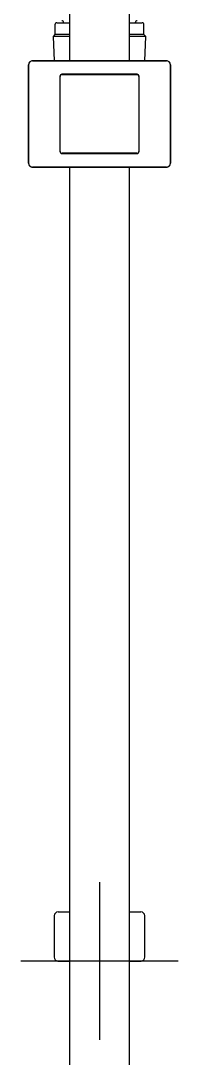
# Model space of a CAD drawing. Header units: millimetres. Extents: x -60 to 7633, y -2614 to 2146.
# Drawn here: x 4457.7 to 4497.7, y 1359.7 to 1623.1 of the extents above; entities that cross this region are included whole.
import ezdxf
from ezdxf.lldxf.tags import DXFTag

# ---------------------------------------------------------------- set-up
doc = ezdxf.new("R2010")
doc.units = ezdxf.units.MM
doc.layers.get('0').update_dxf_attribs({"color": 250})
tags = doc.linetypes.add('CENTER2', pattern=[28.575, 19.05, -3.175, 3.175, -3.175]).pattern_tags.tags
tags[10:11] = [DXFTag(74, 4), DXFTag(75, 0), DXFTag(340, '0'), DXFTag(46, 0.0), DXFTag(50, 0.0), DXFTag(44, 0.0), DXFTag(45, 0.0)]
tags[8:9] = [DXFTag(74, 4), DXFTag(75, 0), DXFTag(340, '0'), DXFTag(46, 0.0), DXFTag(50, 0.0), DXFTag(44, 0.0), DXFTag(45, 0.0)]
tags[6:7] = [DXFTag(74, 4), DXFTag(75, 0), DXFTag(340, '0'), DXFTag(46, 0.0), DXFTag(50, 0.0), DXFTag(44, 0.0), DXFTag(45, 0.0)]
tags[4:5] = [DXFTag(74, 4), DXFTag(75, 0), DXFTag(340, '0'), DXFTag(46, 0.0), DXFTag(50, 0.0), DXFTag(44, 0.0), DXFTag(45, 0.0)]

msp = doc.modelspace()

# ---------------------------------------------------------------- linework, layer by layer
at = {"linetype": 'Continuous'}
for p, q in [((4470.23, 1612.95), (4470.23, 1868.85)), ((4485.23, 1868.85), (4485.23, 1612.95)), ((4466.93, 1622.6), (4470.18, 1622.6)), ((4485.33, 1622.6), (4488.53, 1622.6)), ((4466.43, 1622.1), (4466.43, 1619.6)), ((4489.03, 1619.6), (4489.03, 1622.1)), ((4466.43, 1619.6), (4465.93, 1619.1)), ((4470.16, 1619.1), (4465.93, 1619.1)), ((4465.93, 1619.1), (4466.26, 1612.95)), ((4470.17, 1619.6), (4466.43, 1619.6)), ((4489.03, 1619.6), (4485.29, 1619.6)), ((4489.53, 1619.1), (4485.38, 1619.1)), ((4489.53, 1619.1), (4489.03, 1619.6)), ((4489.21, 1612.95), (4489.53, 1619.1)), ((4459.74, 1586.95), (4459.74, 1611.95)), ((4459.74, 1611.95), (4459.74, 1586.95)), ((4460.74, 1612.95), (4494.73, 1612.95)), ((4494.73, 1612.95), (4460.74, 1612.95)), ((4467.83, 1612.95), (4467.83, 1612.95)), ((4487.63, 1612.95), (4487.63, 1612.95)), ((4495.73, 1611.95), (4495.73, 1586.95)), ((4495.73, 1586.95), (4495.73, 1611.95)), ((4487.28, 1609.5), (4468.18, 1609.5)), ((4468.23, 1609.45), (4487.23, 1609.45)), ((4469.18, 1609.5), (4469.18, 1609.45)), ((4472.18, 1609.5), (4472.18, 1609.45)), ((4467.68, 1609), (4467.68, 1589.9)), ((4467.73, 1589.95), (4467.73, 1608.95)), ((4487.73, 1608.95), (4487.73, 1589.95)), ((4487.78, 1589.9), (4487.78, 1609)), ((4468.18, 1589.4), (4487.28, 1589.4)), ((4487.23, 1589.45), (4468.23, 1589.45)), ((4483.28, 1589.4), (4483.28, 1589.45)), ((4486.28, 1589.4), (4486.28, 1589.45)), ((4494.73, 1585.95), (4460.74, 1585.95)), ((4460.74, 1585.95), (4494.73, 1585.95)), ((4467.83, 1585.95), (4467.83, 1585.95)), ((4470.23, 899.45), (4470.23, 1585.95)), ((4485.23, 1585.95), (4485.23, 899.45)), ((4487.63, 1585.95), (4487.63, 1585.95)), ((4466.23, 1395.9), (4466.23, 1385.39)), ((4467.23, 1396.9), (4470.23, 1396.9)), ((4485.23, 1396.9), (4488.23, 1396.9)), ((4489.23, 1385.39), (4489.23, 1395.9)), ((4467.13, 1384.4), (4470.09, 1384.4)), ((4485.25, 1384.4), (4488.33, 1384.4))]:
    msp.add_line(p, q, dxfattribs=at)
at = {"linetype": 'CENTER2'}
for p, q in [((4477.73, 1404.4), (4477.73, 1364.4)), ((4497.73, 1384.4), (4457.73, 1384.4))]:
    msp.add_line(p, q, dxfattribs=at)
at = {"linetype": 'Continuous'}
for centre, radius, start, end in [((4466.93, 1622.1), 0.5, 90, 180), ((4468.13, 1622.6), 0.5, 0, 90), ((4487.33, 1622.6), 0.5, 90, 180), ((4488.53, 1622.1), 0.5, 0, 90), ((4460.74, 1611.95), 1, 90.0002, 179.9999), ((4460.74, 1611.95), 1, 89.9999, 180.0002), ((4494.73, 1611.95), 1, 0.0001, 89.9998), ((4494.73, 1611.95), 1, 0, 90.0001), ((4468.18, 1609), 0.5, 90, 180), ((4468.23, 1608.95), 0.5, 90, 180), ((4487.23, 1608.95), 0.5, 0, 90), ((4487.28, 1609), 0.5, 0, 90), ((4468.18, 1589.9), 0.5, 180, 270), ((4468.23, 1589.95), 0.5, 180, 270), ((4487.23, 1589.95), 0.5, 270, 0), ((4487.28, 1589.9), 0.5, 270, 0), ((4460.74, 1586.95), 1, 180.0001, 269.9998), ((4460.74, 1586.95), 1, 179.9998, 270.0001), ((4494.73, 1586.95), 1, 270.0002, 359.9999), ((4494.73, 1586.95), 1, 269.9999, 0), ((4467.23, 1395.9), 1, 90, 180), ((4488.23, 1395.9), 1, 0, 90), ((4467.23, 1385.39), 1, 180, 264.2608), ((4488.23, 1385.39), 1, 275.7392, 0)]:
    msp.add_arc(centre, radius, start, end, dxfattribs=at)

doc.saveas('drawing.dxf')
